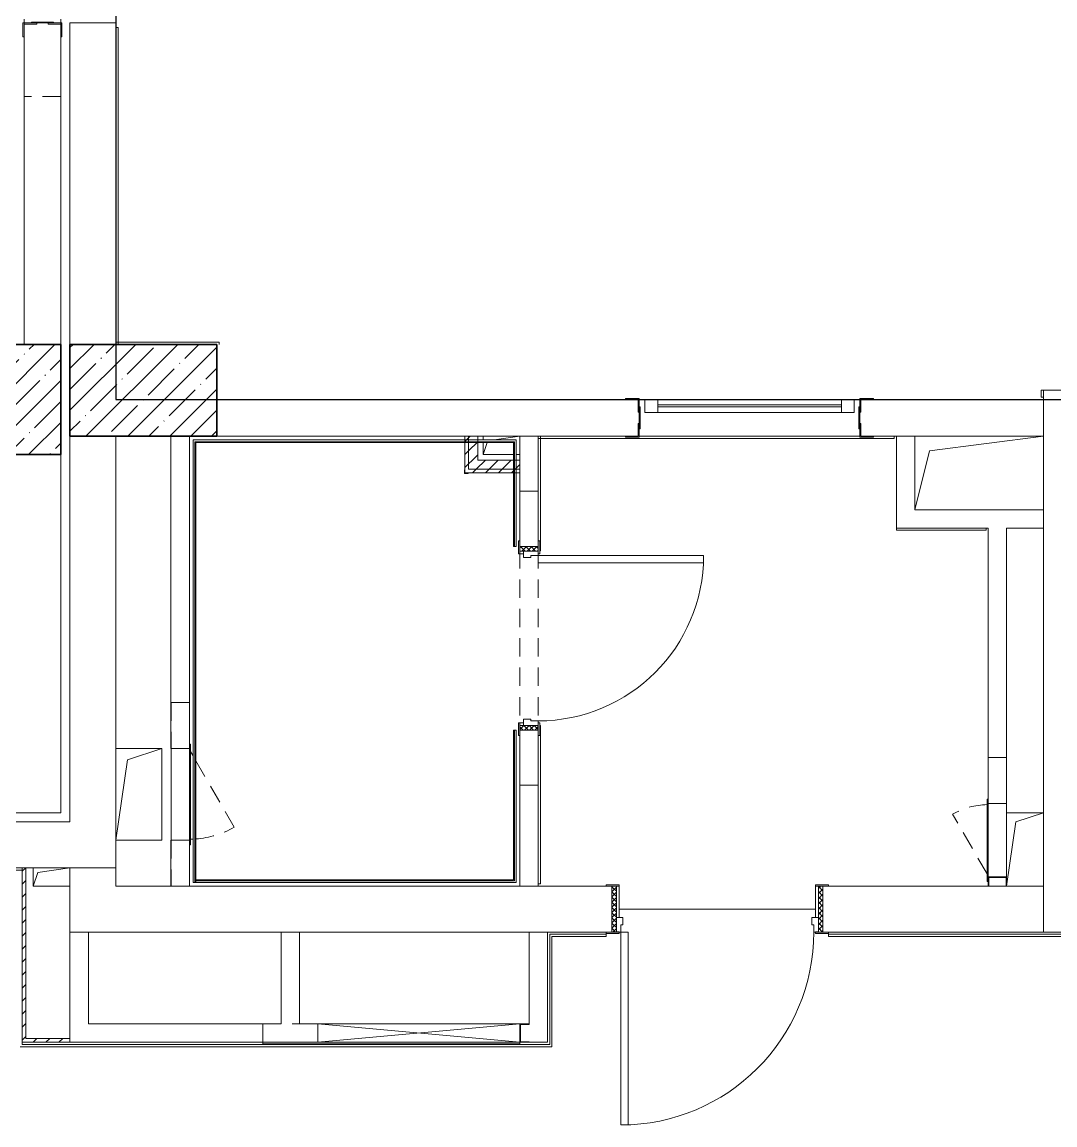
# Model space of a CAD drawing. Header units: millimetres. Extents: x 5993 to 95364, y 87345 to 145529.
# Drawn here: x 45888.8 to 46346.5, y 119481.2 to 119970 of the extents above; entities that cross this region are included whole.
import ezdxf

# ---------------------------------------------------------------- set-up
doc = ezdxf.new("R2010")
doc.units = ezdxf.units.MM
doc.linetypes.add('200_ШТРИХ_ш1п0_6_', pattern=[160, 100, -60])
doc.linetypes.add('Штрих короткий', pattern=[300, 150, -150])
for name, color, linetype, lineweight in [('0-2', 7, 'Continuous', 9), ('Двери', 7, 'Continuous', 9), ('Каркас несущий', 7, 'Continuous', 9), ('Каркас_Импост', 7, 'Continuous', 13), ('Каркас_Импост-1', 7, 'Continuous', 9), ('Несущие колонны', 7, 'Continuous', 9), ('Несущие колонны-1', 7, 'Continuous', 35), ('Обобщенные модели', 7, 'Continuous', 9), ('Общие ребра', 7, 'Continuous', 9), ('Окна', 7, 'Continuous', 9), ('Остекление-1', 7, 'Continuous', 9), ('Открывание в плане-2', 7, '200_ШТРИХ_ш1п0_6_', 9), ('Открывание-1', 7, 'Continuous', 9), ('Панель', 7, 'Continuous', 13), ('Перекрытия', 7, 'Continuous', 9), ('Перемычка-1', 7, 'Штрих короткий', 9), ('Перемычка_Пунктирные линии-1', 7, '200_ШТРИХ_ш1п0_6_', 9), ('Размеры', 7, 'Continuous', 15), ('Стены', 7, 'Continuous', 9), ('Стены-1', 7, 'Continuous', 13), ('Элементы узлов', 7, 'Continuous', 9)]:
    doc.layers.add(name, color=color, linetype=linetype, lineweight=lineweight)
doc.layers.add('Штриховка разреза-4', color=7, linetype='Continuous', lineweight=5, true_color=0x0080ff)
doc.layers.add('Штриховка разреза-7', color=3, linetype='Continuous', lineweight=5, true_color=0x00ff00)

# ---------------------------------------------------------------- blocks, each defined once
blk = doc.blocks.new('Проем_Дверь_Прямоугольный - 2000х2100h_дверные проемы-35110968-АИ2_01_План напольных покрытий и плинтусов 1го этажа _Часть 1_')
at = {"layer": 'Перемычка-1'}
for p, q in [((1000, 100), (-1000, 100)), ((1000, -100), (-1000, -100))]:
    blk.add_line(p, q, dxfattribs=at)
blk = doc.blocks.new('Дверь_СКБ_1Ст_Внутренняя_ШЕР - СОШ_Д-4_Дв_1000x2100h_С_У и душ в комнате инструктора-27781144-АИ2_01_План напольных покрытий и плинтусов 1го этажа _Часть 1_')
at = {"layer": 'Двери'}
h = blk.add_hatch(dxfattribs=at)
h.set_pattern_fill('FP_64', color=256, style=0, pattern_type=2)
h.set_pattern_definition([(135, (1801.41, 114.685), (-14.14214, -14.14214), []), (225, (1801.41, 114.685), (14.14214, -14.14214), [])])
h.paths.add_polyline_path([(512.5, 50), (487.5, 50), (487.5, -50), (512.5, -50)], flags=0)
at = {"layer": 'Каркас_Импост-1'}
h = blk.add_hatch(dxfattribs=at)
h.set_pattern_fill('FP_65', color=256, style=0, pattern_type=2)
h.set_pattern_definition([(45, (-321.384, 114.685), (-14.1421, 14.1421), []), (135, (-321.384, 114.685), (-14.1421, -14.1421), [])])
h.paths.add_polyline_path([(-462.5, 50), (-487.5, 50), (-487.5, -50), (-462.5, -50)], flags=0)
at = {"layer": 'Каркас_Импост'}
for p, q in [((-447.5, 58), (-517.5, 58)), ((-517.5, 58), (-517.5, 50)), ((-517.5, 50), (-447.5, 50)), ((-462.5, 50), (-487.5, 50)), ((-487.5, 50), (-487.5, -50)), ((-437.5, 50), (-462.5, 50)), ((-462.5, 50), (-462.5, -30)), ((-462.5, -50), (-462.5, 50)), ((-447.5, 50), (-462.5, 50)), ((-462.5, 50), (-462.5, 49)), ((-462.5, 49), (-447.5, 49)), ((-447.5, 50), (-447.5, 58)), ((-447.5, 49), (-447.5, 50)), ((-437.5, 10), (-437.5, 50)), ((-427.5, 10), (-437.5, 10)), ((-427.5, -30), (-427.5, 10)), ((462.5, 10), (452.5, 10)), ((452.5, 10), (452.5, -30)), ((462.5, 50), (462.5, 10)), ((487.5, 50), (462.5, 50)), ((542.5, 58), (472.5, 58)), ((472.5, 58), (472.5, 50)), ((487.5, 50), (472.5, 50)), ((472.5, 50), (472.5, 49)), ((472.5, 50), (542.5, 50)), ((472.5, 49), (487.5, 49)), ((487.5, -30), (487.5, 50)), ((512.5, 50), (487.5, 50)), ((487.5, 50), (487.5, -50)), ((487.5, 49), (487.5, 50)), ((512.5, -50), (512.5, 50)), ((542.5, 50), (542.5, 58)), ((-447.5, -50), (-517.5, -50)), ((-517.5, -50), (-517.5, -58)), ((-517.5, -58), (-447.5, -58)), ((-487.5, -50), (-462.5, -50)), ((-462.5, -30), (-427.5, -30)), ((-447.5, -30), (-462.5, -30)), ((-462.5, -30), (-462.5, -50)), ((-462.5, -50), (-447.5, -50)), ((-447.5, -50), (-447.5, -30)), ((-447.5, -58), (-447.5, -50)), ((452.5, -30), (487.5, -30)), ((487.5, -30), (472.5, -30)), ((472.5, -30), (472.5, -50)), ((472.5, -50), (487.5, -50)), ((542.5, -50), (472.5, -50)), ((472.5, -50), (472.5, -58)), ((472.5, -58), (542.5, -58)), ((487.5, -50), (487.5, -30)), ((487.5, -50), (512.5, -50)), ((542.5, -58), (542.5, -50))]:
    blk.add_line(p, q, dxfattribs=at)
at = {"layer": 'Открывание-1'}
blk.add_arc((-437.5, 50), 900, 360, 90, dxfattribs=at)
at = {"layer": 'Панель'}
for p, q in [((-437.5, 950), (-437.5, 50)), ((-397.5, 950), (-437.5, 950)), ((-397.5, 50), (-397.5, 950)), ((-437.5, 50), (-397.5, 50))]:
    blk.add_line(p, q, dxfattribs=at)
blk = doc.blocks.new('BSC_Колонна _Прямоугольная - 500х800-V86-АИ2_01_План напольных покрытий и плинтусов 1го этажа _Часть 1_')
at = {"layer": 'Несущие колонны'}
h = blk.add_hatch(dxfattribs=at)
h.set_pattern_fill('FP_118', color=256, style=0, pattern_type=2)
h.set_pattern_definition([(315, (-71950, 52950), (114.04925, 114.04925), []), (315, (-71950, 52835.95), (114.04925, 114.04925), [201.613, -40.323, 3.353, -36.97])])
h.paths.add_polyline_path([(-250, 400), (-250, -400), (250, -400), (250, 400)], flags=0)
at = {"layer": 'Несущие колонны-1'}
for p, q in [((250, 400), (-250, 400)), ((-250, 400), (-250, -400)), ((250, -400), (250, 400)), ((-250, -400), (250, -400))]:
    blk.add_line(p, q, dxfattribs=at)
blk = doc.blocks.new('BSC_Колонна _Прямоугольная - 600х600-V97-АИ2_01_План напольных покрытий и плинтусов 1го этажа _Часть 1_')
at = {"layer": 'Несущие колонны'}
h = blk.add_hatch(dxfattribs=at)
h.set_pattern_fill('FP_130', color=256, style=0, pattern_type=2)
h.set_pattern_definition([(45, (-52200, -71900), (-114.04925, 114.04925), []), (45, (-52085.95, -71900), (-114.04925, 114.04925), [201.613, -40.323, 3.353, -36.97])])
h.paths.add_polyline_path([(-300, -300), (300, -300), (300, 300), (-300, 300)], flags=0)
at = {"layer": 'Несущие колонны-1'}
for p, q in [((300, 300), (-300, 300)), ((-300, 300), (-300, -300)), ((300, -300), (300, 300)), ((-300, -300), (300, -300))]:
    blk.add_line(p, q, dxfattribs=at)
blk = doc.blocks.new('120_Окно_СКБ_1Ст - 120_Окно_СКБ_1Ст_тренерские 1200x800_E30-28041000-АИ2_01_План напольных покрытий и плинтусов 1го этажа _Часть 1_')
at = {"layer": 'Каркас_Импост'}
for p, q in [((-570, 30), (-570, 100)), ((-570, 100), (-500, 100)), ((-500, 100), (-500, 30)), ((500, 30), (500, 100)), ((500, 100), (570, 100)), ((570, 100), (570, 30)), ((-500, 30), (-570, 30)), ((570, 30), (500, 30))]:
    blk.add_line(p, q, dxfattribs=at)
at = {"layer": 'Каркас_Импост-1'}
for p, q in [((570, 100), (-570, 100)), ((-570, 30), (570, 30))]:
    blk.add_line(p, q, dxfattribs=at)
at = {"layer": 'Остекление-1'}
for p, q in [((500, 70), (-500, 70)), ((500, 60), (-500, 60))]:
    blk.add_line(p, q, dxfattribs=at)
blk = doc.blocks.new('Дверь_СКБ_1Ст_Внутренняя_ШЕР - СОШ_Д-16_Дв_1150x2100h_Комната инструктора_ Раздевальные  _спортблок_-35432820-АИ2_01_План напольных покрытий и плинтусов 1го этажа _Часть 1_')
at = {"layer": 'Двери'}
h = blk.add_hatch(dxfattribs=at)
h.set_pattern_fill('FP_58', color=256, style=0, pattern_type=2)
h.set_pattern_definition([(135, (1726.41, 189.685), (-14.14214, -14.14214), []), (225, (1726.41, 189.685), (14.14214, -14.14214), [])])
h.paths.add_polyline_path([(562.5, 125), (562.5, -125), (587.5, -125), (587.5, 125)], flags=0)
at = {"layer": 'Каркас_Импост-1'}
h = blk.add_hatch(dxfattribs=at)
h.set_pattern_fill('FP_59', color=256, style=0, pattern_type=2)
h.set_pattern_definition([(45, (-396.384, 189.685), (-14.1421, 14.1421), []), (135, (-396.384, 189.685), (-14.1421, -14.1421), [])])
h.paths.add_polyline_path([(-562.5, 125), (-562.5, -125), (-537.5, -125), (-537.5, 125)], flags=0)
at = {"layer": 'Каркас_Импост'}
for p, q in [((-522.5, 133), (-592.5, 133)), ((-592.5, 133), (-592.5, 125)), ((-592.5, 125), (-522.5, 125)), ((-537.5, 125), (-562.5, 125)), ((-562.5, 125), (-562.5, -125)), ((-512.5, 125), (-537.5, 125)), ((-537.5, 125), (-537.5, 45)), ((-537.5, -125), (-537.5, 125)), ((-522.5, 125), (-537.5, 125)), ((-537.5, 125), (-537.5, 124)), ((-537.5, 124), (-522.5, 124)), ((-522.5, 125), (-522.5, 133)), ((-522.5, 124), (-522.5, 125)), ((-512.5, 85), (-512.5, 125)), ((537.5, 125), (537.5, 85)), ((562.5, 125), (537.5, 125)), ((617.5, 133), (547.5, 133)), ((547.5, 133), (547.5, 125)), ((562.5, 125), (547.5, 125)), ((547.5, 125), (547.5, 124)), ((547.5, 125), (617.5, 125)), ((547.5, 124), (562.5, 124)), ((562.5, 45), (562.5, 125)), ((587.5, 125), (562.5, 125)), ((562.5, 125), (562.5, -125)), ((562.5, 124), (562.5, 125)), ((587.5, -125), (587.5, 125)), ((617.5, 125), (617.5, 133)), ((-502.5, 85), (-512.5, 85)), ((-502.5, 45), (-502.5, 85)), ((537.5, 85), (527.5, 85)), ((527.5, 85), (527.5, 45)), ((-537.5, 45), (-502.5, 45)), ((-522.5, 45), (-537.5, 45)), ((-537.5, 45), (-537.5, -125)), ((-522.5, -125), (-522.5, 45)), ((527.5, 45), (562.5, 45)), ((562.5, 45), (547.5, 45)), ((547.5, 45), (547.5, -125)), ((562.5, -125), (562.5, 45)), ((-522.5, -125), (-592.5, -125)), ((-592.5, -125), (-592.5, -133)), ((-592.5, -133), (-522.5, -133)), ((-562.5, -125), (-537.5, -125)), ((-537.5, -125), (-522.5, -125)), ((-522.5, -133), (-522.5, -125)), ((547.5, -125), (562.5, -125)), ((617.5, -125), (547.5, -125)), ((547.5, -125), (547.5, -133)), ((547.5, -133), (617.5, -133)), ((562.5, -125), (587.5, -125)), ((617.5, -133), (617.5, -125))]:
    blk.add_line(p, q, dxfattribs=at)
at = {"layer": 'Открывание-1'}
blk.add_arc((537.5, 125), 1050, 90, 180, dxfattribs=at)
at = {"layer": 'Панель'}
for p, q in [((537.5, 1175), (497.5, 1175)), ((497.5, 1175), (497.5, 125)), ((537.5, 125), (537.5, 1175)), ((497.5, 125), (537.5, 125))]:
    blk.add_line(p, q, dxfattribs=at)
blk = doc.blocks.new('АР_Перемычка - АР_Перемычка-V186-АИ2_01_План напольных покрытий и плинтусов 1го этажа _Часть 1_')
at = {"layer": 'Обобщенные модели'}
blk.add_line((-300, -50), (-299, -50), dxfattribs=at)
at = {"layer": 'Перемычка_Пунктирные линии-1'}
for p, q in [((-300, 50), (1300, 50)), ((-300, -50), (-300, 50)), ((1300, 50), (1300, -50)), ((-300, -50), (1300, -50))]:
    blk.add_line(p, q, dxfattribs=at)
blk = doc.blocks.new('154_Стойка_СКБ_Уголок - СМ-2230_200-V196-АИ2_01_План напольных покрытий и плинтусов 1го этажа _Часть 1_')
at = {"layer": 'Обобщенные модели'}
for p, q in [((125, 156), (125, 81)), ((200, 156), (125, 156)), ((131, 81), (131, 150)), ((131, 150), (200, 150)), ((200, 150), (200, 156)), ((125, 81), (131, 81)), ((131, 19), (125, 19)), ((125, 19), (125, -56)), ((131, -50), (131, 19)), ((125, -56), (200, -56)), ((200, -50), (131, -50)), ((200, -56), (200, -50))]:
    blk.add_line(p, q, dxfattribs=at)
blk = doc.blocks.new('Стойка_Влож_Полоса боковая - Полоса-28213942-АИ2_01_План напольных покрытий и плинтусов 1го этажа _Часть 1_')
at = {"layer": 'Обобщенные модели'}
for p, q in [((-5, 60), (0, 60)), ((-5, -60), (-5, 60)), ((0, 31), (0, -31)), ((0, -60), (-5, -60))]:
    blk.add_line(p, q, dxfattribs=at)
blk = doc.blocks.new('154_Стойка_СКБ_Уголок - СМ-2930_200-28217172-АИ2_01_План напольных покрытий и плинтусов 1го этажа _Часть 1_')
at = {"layer": 'Обобщенные модели'}
for p, q in [((125, 156), (125, 81)), ((200, 156), (125, 156)), ((131, 81), (131, 150)), ((131, 150), (200, 150)), ((200, 150), (200, 156)), ((125, 81), (131, 81)), ((131, 19), (125, 19)), ((125, 19), (125, -56)), ((131, -50), (131, 19)), ((125, -56), (200, -56)), ((200, -50), (131, -50)), ((200, -56), (200, -50))]:
    blk.add_line(p, q, dxfattribs=at)
blk = doc.blocks.new('AR_Отверстие Ниша - Лючок-32401787-АИ2_01_План напольных покрытий и плинтусов 1го этажа _Часть 1_')
at = {"layer": 'Окна'}
for p, q in [((-250, 50), (250, 50)), ((-250, -50), (-250, 50)), ((250, 50), (250, -50)), ((250, -50), (-250, -50))]:
    blk.add_line(p, q, dxfattribs=at)
blk = doc.blocks.new('Л_Общий_Лючок - Лючок-V206-АИ2_01_План напольных покрытий и плинтусов 1го этажа _Часть 1_')
at = {"layer": 'Окна'}
for p, q in [((-24, 0), (-24, -6)), ((0, 0), (-24, 0)), ((524, 0), (500, 0)), ((524, 0), (524, -6)), ((-24, -6), (524, -6))]:
    blk.add_line(p, q, dxfattribs=at)
at = {"layer": 'Открывание в плане-2'}
for p, q in [((433.4, -35), (71.4, -244)), ((483.6, -6), (459.4, -20))]:
    blk.add_line(p, q, dxfattribs=at)
for start, end in [(180.70805, 182.36015), (184.13027, 210)]:
    blk.add_arc((494, 0), 488, start, end, dxfattribs=at)
blk = doc.blocks.new('AR_Отверстие Ниша - Лючок-32404130-АИ2_01_План напольных покрытий и плинтусов 1го этажа _Часть 1_')
at = {"layer": 'Окна'}
for p, q in [((-200, 50), (200, 50)), ((200, 50), (200, -50)), ((200, -50), (-200, -50))]:
    blk.add_line(p, q, dxfattribs=at)
blk = doc.blocks.new('Л_Общий_Лючок - Лючок-V202-АИ2_01_План напольных покрытий и плинтусов 1го этажа _Часть 1_')
at = {"layer": 'Окна'}
for p, q in [((-24, 0), (-24, -6)), ((0, 0), (-24, 0)), ((424, 0), (424, -6)), ((-24, -6), (424, -6))]:
    blk.add_line(p, q, dxfattribs=at)
at = {"layer": 'Открывание в плане-2'}
blk.add_line((383.6, -6), (58, -194), dxfattribs=at)
blk.add_arc((394, 0), 388, 180.89053, 210, dxfattribs=at)
blk = doc.blocks.new('АР_Перемычка1 - АР_Перемычка 2-29862425-АИ2_01_План напольных покрытий и плинтусов 1го этажа _Часть 1_')
at = {"layer": 'Перемычка_Пунктирные линии-1'}
for p, q in [((-250, 50), (0, 50)), ((-250, 50), (-250, -50)), ((500, 50), (750, 50)), ((750, -50), (750, 50)), ((-250, -50), (0, -50)), ((500, -50), (750, -50))]:
    blk.add_line(p, q, dxfattribs=at)
blk = doc.blocks.new('АР_Перемычка1 - АР_Перемычка 2-29754349-АИ2_01_План напольных покрытий и плинтусов 1го этажа _Часть 1_')
at = {"layer": 'Перемычка_Пунктирные линии-1'}
for p, q in [((400, 50), (650, 50)), ((650, -50), (650, 50)), ((400, -50), (650, -50))]:
    blk.add_line(p, q, dxfattribs=at)
blk = doc.blocks.new('154_Фахверк_СКБ_Швеллер - Тип_100_4010_1-28088705-АИ2_01_План напольных покрытий и плинтусов 1го этажа _Часть 1_')
at = {"layer": 'Обобщенные модели'}
for p, q in [((175, 50), (125, 50)), ((125, 50), (125, -50)), ((128, 47), (175, 47)), ((128, -47), (128, 47)), ((175, 47), (175, 50)), ((125, -50), (175, -50)), ((175, -47), (128, -47)), ((175, -50), (175, -47))]:
    blk.add_line(p, q, dxfattribs=at)
blk = doc.blocks.new('AR_Отверстие прямоугольное _в плите_ - AR_Отверстие прямоугольное _в плите_-V219-АИ2_01_План напольных покрытий и плинтусов 1го этажа _Часть 1_')
at = {"layer": 'Обобщенные модели'}
for p, q in [((125, 250), (-125, 250)), ((-62.5, 187.5), (125, 250)), ((125, -250), (125, 250)), ((-125, -250), (-62.5, 187.5)), ((-125, -250), (125, -250))]:
    blk.add_line(p, q, dxfattribs=at)
blk = doc.blocks.new('AR_Отверстие прямоугольное _в плите_ - AR_Отверстие прямоугольное _в плите_-V231-АИ2_01_План напольных покрытий и плинтусов 1го этажа _Часть 1_')
at = {"layer": 'Обобщенные модели'}
for p, q in [((100, 200), (-100, 200)), ((-50, 150), (100, 200)), ((-100, -200), (-50, 150))]:
    blk.add_line(p, q, dxfattribs=at)
blk = doc.blocks.new('AR_Отверстие прямоугольное _в плите_ - AR_Отверстие прямоугольное _в плите_-V273-АИ2_01_План напольных покрытий и плинтусов 1го этажа _Часть 1_')
at = {"layer": 'Обобщенные модели'}
for p, q in [((-100, 50), (-100, -50)), ((-100, -50), (-75, 25)), ((-75, 25), (100, 50)), ((-100, -50), (100, -50))]:
    blk.add_line(p, q, dxfattribs=at)
blk = doc.blocks.new('AR_Отверстие прямоугольное _в плите_ - AR_Отверстие прямоугольное _в плите_-V275-АИ2_01_План напольных покрытий и плинтусов 1го этажа _Часть 1_')
at = {"layer": 'Обобщенные модели'}
for p, q in [((-100, 50), (-100, 30)), ((-100, 15), (-100, -50)), ((-100, -50), (-78.3, 15)), ((-40, 30), (100, 50)), ((-100, -50), (65, -50)), ((80, -50), (100, -50))]:
    blk.add_line(p, q, dxfattribs=at)
blk = doc.blocks.new('AR_Отверстие прямоугольное _в плите_ - AR_Отверстие прямоугольное _в плите_-30552525-АИ2_01_План напольных покрытий и плинтусов 1го этажа _Часть 1_')
at = {"layer": 'Обобщенные модели'}
for p, q in [((-270, 120), (350, 200)), ((-350, -200), (-270, 120))]:
    blk.add_line(p, q, dxfattribs=at)
blk = doc.blocks.new('АР_Перемычка - АР_Перемычка-35111007-АИ2_01_План напольных покрытий и плинтусов 1го этажа _Часть 1_')
at = {"layer": 'Обобщенные модели'}
blk.add_line((-400, -100), (-392, -100), dxfattribs=at)
at = {"layer": 'Перемычка_Пунктирные линии-1'}
for p, q in [((-400, 100), (2000, 100)), ((-400, -100), (-400, 100)), ((2000, 31), (2000, -31)), ((-400, -100), (2000, -100))]:
    blk.add_line(p, q, dxfattribs=at)
blk = doc.blocks.new('AR_Отверстие прямоугольное _в стене_ - AR_Отверстие прямоугольное _в стене__ОВ-36787720-АИ2_01_План напольных покрытий и плинтусов 1го этажа _Часть 1_')
at = {"layer": 'Элементы узлов'}
for p, q in [((-550, -50), (-550, 50)), ((-550, 50), (550, 50)), ((550, 50), (-550, -50)), ((-550, 50), (550, -50)), ((550, 50), (-550, 50)), ((-550, 50), (-550, -50)), ((550, -50), (-550, -50)), ((-550, -50), (550, -50))]:
    blk.add_line(p, q, dxfattribs=at)
blk = doc.blocks.new('АР_Перемычка - АР_Перемычка-36787755-АИ2_01_План напольных покрытий и плинтусов 1го этажа _Часть 1_')
at = {"layer": 'Перемычка_Пунктирные линии-1'}
for p, q in [((-300, 50), (0, 50)), ((-300, -50), (-300, 50)), ((-300, -50), (0, -50))]:
    blk.add_line(p, q, dxfattribs=at)
blk = doc.blocks.new('ПР_Уголок - ПР_Уголок-36696350-АИ2_01_План напольных покрытий и плинтусов 1го этажа _Часть 1_')
at = {"layer": 'Каркас несущий'}
for p, q in [((-300, 0), (-300, 8)), ((1100, 8), (1100, 0)), ((-300, 0), (1100, 0))]:
    blk.add_line(p, q, dxfattribs=at)
blk = doc.blocks.new('154_Фахверк_СКБ_Швеллер - Тип_100_4010_1-36655149-АИ2_01_План напольных покрытий и плинтусов 1го этажа _Часть 1_')
at = {"layer": 'Обобщенные модели'}
for p, q in [((175, 50), (125, 50)), ((125, 50), (125, -50)), ((128, 47), (175, 47)), ((128, -47), (128, 47)), ((175, 47), (175, 50)), ((125, -50), (175, -50)), ((175, -47), (128, -47)), ((175, -50), (175, -47))]:
    blk.add_line(p, q, dxfattribs=at)

msp = doc.modelspace()

# ---------------------------------------------------------------- linework, layer by layer
at = {"layer": 'Обобщенные модели'}
for p, q in [((46085, 119771.58), (46084.84, 119771.58)), ((46084.84, 119771.58), (46084.84, 119769.95)), ((46085, 119770.11), (46085, 119771.58)), ((46084.84, 119769.95), (46086.47, 119769.95)), ((46086.47, 119770.11), (46085, 119770.11)), ((46086.47, 119769.95), (46086.47, 119770.11))]:
    msp.add_line(p, q, dxfattribs=at)
at = {"layer": 'Общие ребра'}
for p, q in [((46086.63, 119786.43), (46086.63, 119771.78)), ((45965.35, 119588.64), (45965.35, 119783.99)), ((45965.35, 119783.99), (45965.76, 119783.99)), ((45965.76, 119783.99), (46106.98, 119783.99)), ((46106.98, 119783.99), (46106.98, 119783.58)), ((46106.98, 119783.58), (46106.98, 119737.59)), ((46109.42, 119771.78), (46086.63, 119771.78)), ((46106.98, 119656.2), (46106.98, 119589.86)), ((46106.98, 119589.86), (46106.98, 119589.45)), ((46106.98, 119589.45), (45965.76, 119589.45))]:
    msp.add_line(p, q, dxfattribs=at)
at = {"layer": 'Перекрытия'}
msp.add_line((46240.47, 119576.84), (46153.38, 119576.84), dxfattribs=at)
at = {"layer": 'Размеры', "color": 152, "lineweight": 30, "true_color": 0x2776bb}
msp.add_lwpolyline([(47883.84, 121052.13), (45930.35, 121052.13), (45930.35, 119802.71), (47883.84, 119802.71)], close=True, dxfattribs=at)
at = {"layer": 'Стены'}
for p, q in [((45931.33, 119967.62), (45930.35, 119967.62)), ((45931.33, 119967.62), (45931.33, 119827.13)), ((45930.35, 119828.1), (45976.1, 119828.1)), ((45976.1, 119827.13), (45976.1, 119828.1)), ((46340.42, 119803.69), (46340.42, 119806.79)), ((46341.4, 119806.79), (46340.42, 119806.79)), ((46340.42, 119803.69), (46341.4, 119803.69)), ((46086.63, 119785.66), (46087.4, 119786.43)), ((46118.54, 119785.45), (46117.56, 119785.45)), ((46118.54, 119786.43), (46118.54, 119785.45)), ((46275.31, 119785.45), (46118.54, 119785.45)), ((46118.54, 119785.45), (46118.54, 119735.56)), ((46275.31, 119785.45), (46275.31, 119786.43)), ((46086.63, 119779.91), (46090.7, 119783.98)), ((46086.63, 119774.15), (46088.33, 119775.85)), ((46088.33, 119775.85), (46090.7, 119778.22)), ((46090.02, 119771.78), (46094.09, 119775.85)), ((46095.77, 119771.78), (46099.84, 119775.85)), ((46101.53, 119771.78), (46105.6, 119775.85)), ((46107.28, 119771.78), (46109.42, 119773.92)), ((46276.28, 119745.73), (46276.28, 119744.76)), ((46316, 119744.76), (46276.28, 119744.76)), ((46316, 119744.76), (46316, 119745.73)), ((46118.54, 119735.56), (46118.21, 119735.56)), ((46118.54, 119658.23), (46118.21, 119658.23)), ((46118.54, 119658.23), (46118.54, 119587.99)), ((45853.03, 119594.17), (45888.84, 119594.17)), ((46117.56, 119587.99), (46118.54, 119587.99)), ((46122.61, 119516.85), (46122.61, 119565.69)), ((46122.61, 119565.69), (46147.68, 119565.69)), ((46147.68, 119564.71), (46147.68, 119565.69)), ((46246.17, 119565.69), (46352.63, 119565.69)), ((46246.17, 119564.71), (46246.17, 119565.69)), ((46123.59, 119564.71), (46123.59, 119515.87)), ((46147.68, 119564.71), (46123.59, 119564.71)), ((46351.66, 119564.71), (46246.17, 119564.71)), ((45888.84, 119517.83), (45888.84, 119516.85)), ((45888.84, 119516.85), (46122.61, 119516.85)), ((46123.59, 119515.87), (45887.86, 119515.87))]:
    msp.add_line(p, q, dxfattribs=at)
at = {"layer": 'Стены-1'}
for p, q in [((45930.35, 119969.57), (45910, 119969.57)), ((45910, 119969.57), (45910, 119827.13)), ((45930.35, 119827.13), (45930.35, 119969.57)), ((45889.65, 119963.47), (45889.65, 119827.13)), ((45905.93, 119827.13), (45905.93, 119963.47)), ((46341.4, 119806.78), (46341.4, 119566.66)), ((46361.75, 119806.78), (46341.4, 119806.78)), ((46156.23, 119802.71), (45975.12, 119802.71)), ((46164.77, 119802.71), (46162.33, 119802.71)), ((46260, 119802.71), (46257.56, 119802.71)), ((46341.4, 119802.71), (46266.11, 119802.71)), ((46341.4, 119786.43), (46341.4, 119802.71)), ((45910, 119786.43), (45910, 119615.5)), ((45930.35, 119595.15), (45930.35, 119786.43)), ((45954.77, 119786.43), (45954.77, 119648.06)), ((45962.91, 119650.01), (45962.91, 119786.43)), ((45975.12, 119786.43), (46156.23, 119786.43)), ((46090.7, 119786.43), (46085, 119786.43)), ((46085, 119786.43), (46085, 119770.15)), ((46090.7, 119775.85), (46090.7, 119786.43)), ((46109.42, 119786.43), (46109.42, 119740.03)), ((46117.56, 119786.43), (46109.42, 119786.43)), ((46117.56, 119740.03), (46117.56, 119786.43)), ((46162.33, 119786.43), (46260, 119786.43)), ((46266.11, 119786.43), (46341.4, 119786.43)), ((46276.28, 119786.43), (46276.28, 119745.73)), ((46284.42, 119786.43), (46276.28, 119786.43)), ((46284.42, 119753.87), (46284.42, 119786.43)), ((45964.54, 119784.8), (45964.54, 119588.64)), ((45965.35, 119784.8), (45964.54, 119784.8)), ((45965.76, 119784.8), (45965.35, 119784.8)), ((46107.79, 119784.8), (45965.76, 119784.8)), ((45965.76, 119588.64), (45965.76, 119783.58)), ((45965.76, 119783.58), (46106.57, 119783.58)), ((46106.57, 119783.58), (46106.57, 119737.59)), ((46107.79, 119783.99), (46107.79, 119784.8)), ((46107.79, 119783.58), (46107.79, 119783.99)), ((46107.79, 119737.59), (46107.79, 119783.58)), ((45905.93, 119619.57), (45905.93, 119778.29)), ((46109.42, 119775.85), (46090.7, 119775.85)), ((46109.42, 119770.15), (46109.42, 119775.85)), ((46085, 119770.15), (46109.42, 119770.15)), ((46341.4, 119753.87), (46284.42, 119753.87)), ((46341.4, 119745.73), (46341.4, 119753.87)), ((46276.28, 119745.73), (46284.42, 119745.73)), ((46284.42, 119745.73), (46316.98, 119745.73)), ((46316.98, 119745.73), (46316.98, 119625.59)), ((46325.12, 119623.64), (46325.12, 119745.73)), ((46325.12, 119745.73), (46341.4, 119745.73)), ((46106.57, 119737.59), (46107.79, 119737.59)), ((46107.79, 119656.2), (46106.57, 119656.2)), ((46106.57, 119656.2), (46106.57, 119589.86)), ((46107.79, 119589.86), (46107.79, 119656.2)), ((46109.42, 119653.76), (46109.42, 119587.01)), ((46117.56, 119587.01), (46117.56, 119653.76)), ((45885.59, 119619.57), (45905.93, 119619.57)), ((45910, 119615.5), (45853.03, 119615.5)), ((45954.77, 119607.36), (45954.77, 119587.01)), ((45962.91, 119587.01), (45962.91, 119605.41)), ((45853.03, 119595.15), (45910, 119595.15)), ((45890.47, 119595.15), (45888.84, 119595.15)), ((45888.84, 119595.15), (45888.84, 119517.83)), ((45890.47, 119519.45), (45890.47, 119595.15)), ((45930.35, 119595.15), (45910, 119595.15)), ((45910, 119595.15), (45910, 119566.66)), ((45910, 119595.15), (45930.35, 119595.15)), ((45930.35, 119587.01), (45930.35, 119595.15)), ((46106.57, 119589.86), (45965.76, 119589.86)), ((45965.76, 119589.86), (45965.76, 119588.64)), ((46107.79, 119589.45), (46107.79, 119589.86)), ((46147.68, 119587.01), (45930.35, 119587.01)), ((45954.77, 119587.01), (45962.91, 119587.01)), ((45964.54, 119588.64), (45965.76, 119588.64)), ((45965.76, 119588.64), (46107.79, 119588.64)), ((46107.79, 119588.64), (46107.79, 119589.45)), ((46109.42, 119587.01), (46117.56, 119587.01)), ((46316.98, 119587.01), (46246.17, 119587.01)), ((46317.23, 119587.01), (46324.88, 119587.01)), ((46324.88, 119587.01), (46317.23, 119587.01)), ((46341.4, 119587.01), (46325.12, 119587.01)), ((46341.4, 119566.66), (46341.4, 119587.01)), ((45910, 119566.66), (45930.35, 119566.66)), ((45910, 119566.66), (45910, 119517.83)), ((45918.14, 119566.66), (45910, 119566.66)), ((45918.14, 119525.96), (45918.14, 119566.66)), ((45930.35, 119566.66), (46147.68, 119566.66)), ((46011.75, 119566.66), (46003.61, 119566.66)), ((46003.61, 119566.66), (46003.61, 119525.96)), ((46011.75, 119525.96), (46011.75, 119566.66)), ((46121.63, 119566.66), (46113.49, 119566.66)), ((46113.49, 119566.66), (46113.49, 119525.96)), ((46121.63, 119525.96), (46121.63, 119566.66)), ((46246.17, 119566.66), (46341.4, 119566.66)), ((46341.4, 119566.66), (46361.75, 119566.66)), ((46003.61, 119525.96), (45918.14, 119525.96)), ((46019.89, 119525.96), (46011.75, 119525.96)), ((46121.63, 119517.83), (46121.63, 119525.96)), ((45888.84, 119517.83), (45910, 119517.83)), ((45910, 119519.45), (45890.47, 119519.45)), ((45910, 119517.83), (45910, 119519.45)), ((45910, 119517.83), (45918.14, 119517.83)), ((45918.14, 119517.83), (46019.89, 119517.83)), ((46113.49, 119517.83), (46121.63, 119517.83))]:
    msp.add_line(p, q, dxfattribs=at)
at = {"layer": 'Штриховка разреза-4'}
for p, q in [((45888.84, 119593.63), (45890.37, 119595.15)), ((45888.84, 119587.87), (45890.47, 119589.5)), ((45888.84, 119582.12), (45890.47, 119583.74)), ((45888.84, 119576.36), (45890.47, 119577.99)), ((45888.84, 119570.6), (45890.47, 119572.23)), ((45888.84, 119564.85), (45890.47, 119566.48)), ((45888.84, 119559.09), (45890.47, 119560.72)), ((45888.84, 119553.34), (45890.47, 119554.97)), ((45888.84, 119547.58), (45890.47, 119549.21)), ((45888.84, 119541.83), (45890.47, 119543.45)), ((45888.84, 119536.07), (45890.47, 119537.7)), ((45888.84, 119530.32), (45890.47, 119531.94)), ((45888.84, 119524.56), (45890.47, 119526.19)), ((45888.84, 119518.8), (45889.49, 119519.45)), ((45889.49, 119519.45), (45890.47, 119520.43)), ((45893.62, 119517.83), (45895.24, 119519.45)), ((45899.37, 119517.83), (45901, 119519.45)), ((45905.13, 119517.83), (45906.76, 119519.45))]:
    msp.add_line(p, q, dxfattribs=at)
at = {"layer": 'Штриховка разреза-7'}
for p, q in [((46085, 119784.03), (46086.63, 119785.66)), ((46085, 119778.28), (46086.63, 119779.91)), ((46085, 119772.52), (46086.63, 119774.15)), ((46088.39, 119770.15), (46090.02, 119771.78)), ((46094.14, 119770.15), (46095.77, 119771.78)), ((46099.9, 119770.15), (46101.53, 119771.78)), ((46105.65, 119770.15), (46107.28, 119771.78))]:
    msp.add_line(p, q, dxfattribs=at)

# ---------------------------------------------------------------- block references
at = {"layer": '0-2', "xscale": 0.08139549610658335, "yscale": 0.08139549610658335, "zscale": 0.08139549610658335}
for name, p, rotation in [('Проем_Дверь_Прямоугольный - 2000х2100h_дверные проемы-35110968-АИ2_01_План напольных покрытий и плинтусов 1го этажа _Часть 1_', (45897.79, 120050.97), 89.99999999999991), ('АР_Перемычка - АР_Перемычка-35111007-АИ2_01_План напольных покрытий и плинтусов 1го этажа _Часть 1_', (45897.79, 119969.57), 89.99999999999991), ('154_Стойка_СКБ_Уголок - СМ-2230_200-V196-АИ2_01_План напольных покрытий и плинтусов 1го этажа _Часть 1_', (45893.72, 119979.74), 269.9999999999999), ('Стойка_Влож_Полоса боковая - Полоса-28213942-АИ2_01_План напольных покрытий и плинтусов 1го этажа _Часть 1_', (45897.79, 119969.57), 269.9999999999999), ('BSC_Колонна _Прямоугольная - 500х800-V86-АИ2_01_План напольных покрытий и плинтусов 1го этажа _Часть 1_', (45942.56, 119806.78), 89.9999999999999), ('154_Стойка_СКБ_Уголок - СМ-2930_200-28217172-АИ2_01_План напольных покрытий и плинтусов 1го этажа _Часть 1_', (46172.5, 119798.64), 180), ('Стойка_Влож_Полоса боковая - Полоса-28213942-АИ2_01_План напольных покрытий и плинтусов 1го этажа _Часть 1_', (46162.33, 119794.57), 180), ('АР_Перемычка - АР_Перемычка-V186-АИ2_01_План напольных покрытий и плинтусов 1го этажа _Часть 1_', (46113.49, 119737.59), 269.9999999999998), ('Дверь_СКБ_1Ст_Внутренняя_ШЕР - СОШ_Д-4_Дв_1000x2100h_С_У и душ в комнате инструктора-27781144-АИ2_01_План напольных покрытий и плинтусов 1го этажа _Часть 1_', (46113.49, 119697.91), 269.9999999999998), ('АР_Перемычка1 - АР_Перемычка 2-29862425-АИ2_01_План напольных покрытий и плинтусов 1го этажа _Часть 1_', (45958.84, 119648.06), 269.9999999999998), ('Л_Общий_Лючок - Лючок-V206-АИ2_01_План напольных покрытий и плинтусов 1го этажа _Часть 1_', (45962.91, 119607.36), 89.99999999999982), ('AR_Отверстие Ниша - Лючок-32401787-АИ2_01_План напольных покрытий и плинтусов 1го этажа _Часть 1_', (45958.84, 119627.71), 269.9999999999998), ('АР_Перемычка1 - АР_Перемычка 2-29754349-АИ2_01_План напольных покрытий и плинтусов 1го этажа _Часть 1_', (46321.05, 119591.08), 90), ('Л_Общий_Лючок - Лючок-V202-АИ2_01_План напольных покрытий и плинтусов 1го этажа _Часть 1_', (46316.98, 119623.64), 270), ('AR_Отверстие Ниша - Лючок-32404130-АИ2_01_План напольных покрытий и плинтусов 1го этажа _Часть 1_', (46321.05, 119607.36), 90), ('154_Фахверк_СКБ_Швеллер - Тип_100_4010_1-28088705-АИ2_01_План напольных покрытий и плинтусов 1го этажа _Часть 1_', (46321.05, 119601.26), 270), ('Дверь_СКБ_1Ст_Внутренняя_ШЕР - СОШ_Д-16_Дв_1150x2100h_Комната инструктора_ Раздевальные  _спортблок_-35432820-АИ2_01_План напольных покрытий и плинтусов 1го этажа _Часть 1_', (46197.94, 119576.84), 180)]:
    msp.add_blockref(name, p, dxfattribs=dict(at, rotation=rotation))
for name, p in [('BSC_Колонна _Прямоугольная - 600х600-V97-АИ2_01_План напольных покрытий и плинтусов 1го этажа _Часть 1_', (45881.52, 119802.71)), ('120_Окно_СКБ_1Ст - 120_Окно_СКБ_1Ст_тренерские 1200x800_E30-28041000-АИ2_01_План напольных покрытий и плинтусов 1го этажа _Часть 1_', (46211.17, 119794.57)), ('154_Стойка_СКБ_Уголок - СМ-2930_200-28217172-АИ2_01_План напольных покрытий и плинтусов 1го этажа _Часть 1_', (46249.83, 119790.5)), ('Стойка_Влож_Полоса боковая - Полоса-28213942-АИ2_01_План напольных покрытий и плинтусов 1го этажа _Часть 1_', (46260, 119794.57)), ('AR_Отверстие прямоугольное _в плите_ - AR_Отверстие прямоугольное _в плите_-V275-АИ2_01_План напольных покрытий и плинтусов 1го этажа _Часть 1_', (46101.28, 119782.36)), ('AR_Отверстие прямоугольное _в плите_ - AR_Отверстие прямоугольное _в плите_-30552525-АИ2_01_План напольных покрытий и плинтусов 1го этажа _Часть 1_', (46312.91, 119770.15)), ('AR_Отверстие прямоугольное _в плите_ - AR_Отверстие прямоугольное _в плите_-V219-АИ2_01_План напольных покрытий и плинтусов 1го этажа _Часть 1_', (45940.53, 119627.71)), ('AR_Отверстие прямоугольное _в плите_ - AR_Отверстие прямоугольное _в плите_-V231-АИ2_01_План напольных покрытий и плинтусов 1го этажа _Часть 1_', (46333.26, 119603.29)), ('AR_Отверстие прямоугольное _в плите_ - AR_Отверстие прямоугольное _в плите_-V273-АИ2_01_План напольных покрытий и плинтусов 1го этажа _Часть 1_', (45901.86, 119591.08)), ('АР_Перемычка - АР_Перемычка-36787755-АИ2_01_План напольных покрытий и плинтусов 1го этажа _Часть 1_', (46019.89, 119521.89)), ('AR_Отверстие прямоугольное _в стене_ - AR_Отверстие прямоугольное _в стене__ОВ-36787720-АИ2_01_План напольных покрытий и плинтусов 1го этажа _Часть 1_', (46064.66, 119521.89)), ('154_Фахверк_СКБ_Швеллер - Тип_100_4010_1-36655149-АИ2_01_План напольных покрытий и плинтусов 1го этажа _Часть 1_', (46099.25, 119521.89)), ('ПР_Уголок - ПР_Уголок-36696350-АИ2_01_План напольных покрытий и плинтусов 1го этажа _Часть 1_', (46019.89, 119517.17))]:
    msp.add_blockref(name, p, dxfattribs=at)

doc.saveas('drawing.dxf')
